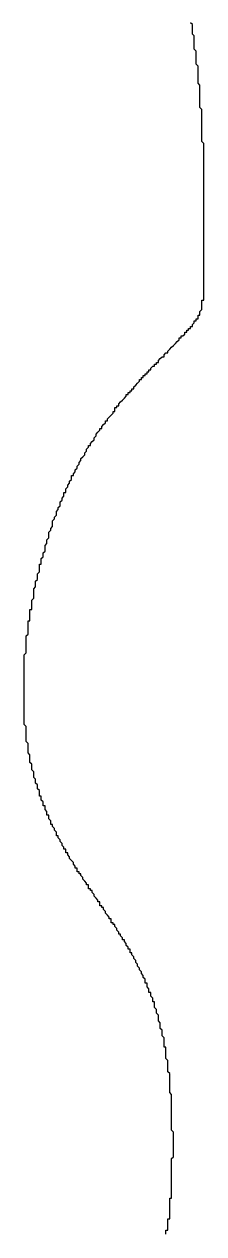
# Model space of a CAD drawing. Header units: millimetres. Extents: x 289 to 9778, y -894 to 6380.
# Drawn here: x 7124.17 to 7125.12, y -356.96 to -350.55 of the extents above; entities that cross this region are included whole.
import ezdxf

# ---------------------------------------------------------------- set-up
doc = ezdxf.new("R2010")
doc.units = ezdxf.units.MM

msp = doc.modelspace()

# ---------------------------------------------------------------- linework, layer by layer
msp.add_polyline3d([(7124.9201, -356.9625, 0), (7124.9201, -356.9525, 0), (7124.9201, -356.9525, 0), (7124.9201, -356.9425, 0), (7124.9301, -356.9425, 0), (7124.9301, -356.9425, 0), (7124.9301, -356.9325, 0), (7124.9301, -356.9325, 0), (7124.9301, -356.9325, 0), (7124.9301, -356.9225, 0), (7124.9301, -356.9225, 0), (7124.9301, -356.9125, 0), (7124.9301, -356.9125, 0), (7124.9301, -356.9125, 0), (7124.9301, -356.9025, 0), (7124.9301, -356.9025, 0), (7124.9301, -356.8925, 0), (7124.9301, -356.8925, 0), (7124.9301, -356.8825, 0), (7124.9301, -356.8825, 0), (7124.9401, -356.8825, 0), (7124.9401, -356.8725, 0), (7124.9401, -356.8725, 0), (7124.9401, -356.8625, 0), (7124.9401, -356.8625, 0), (7124.9401, -356.8525, 0), (7124.9401, -356.8525, 0), (7124.9401, -356.8425, 0), (7124.9401, -356.8425, 0), (7124.9401, -356.8325, 0), (7124.9401, -356.8325, 0), (7124.9401, -356.8225, 0), (7124.9401, -356.8225, 0), (7124.9401, -356.8125, 0), (7124.9401, -356.8125, 0), (7124.9401, -356.8025, 0), (7124.9401, -356.8025, 0), (7124.9401, -356.7925, 0), (7124.9401, -356.7925, 0), (7124.9401, -356.7825, 0), (7124.9401, -356.7725, 0), (7124.9501, -356.7725, 0), (7124.9501, -356.7625, 0), (7124.9501, -356.7625, 0), (7124.9501, -356.7525, 0), (7124.9501, -356.7525, 0), (7124.9501, -356.7425, 0), (7124.9501, -356.7325, 0), (7124.9501, -356.7325, 0), (7124.9501, -356.7225, 0), (7124.9501, -356.7225, 0), (7124.9501, -356.7125, 0), (7124.9501, -356.7025, 0), (7124.9501, -356.7025, 0), (7124.9501, -356.6925, 0), (7124.9501, -356.6825, 0), (7124.9501, -356.6825, 0), (7124.9501, -356.6725, 0), (7124.9501, -356.6725, 0), (7124.9501, -356.6625, 0), (7124.9501, -356.6525, 0), (7124.9501, -356.6525, 0), (7124.9501, -356.6425, 0), (7124.9501, -356.6325, 0), (7124.9501, -356.6325, 0), (7124.9501, -356.6225, 0), (7124.9501, -356.6125, 0), (7124.9501, -356.6125, 0), (7124.9501, -356.6025, 0), (7124.9501, -356.5925, 0), (7124.9501, -356.5825, 0), (7124.9501, -356.5825, 0), (7124.9501, -356.5725, 0), (7124.9501, -356.5625, 0), (7124.9501, -356.5625, 0), (7124.9601, -356.5525, 0), (7124.9601, -356.5425, 0), (7124.9601, -356.5425, 0), (7124.9601, -356.5325, 0), (7124.9601, -356.5225, 0), (7124.9601, -356.5125, 0), (7124.9601, -356.5125, 0), (7124.9601, -356.5025, 0), (7124.9601, -356.4925, 0), (7124.9601, -356.4825, 0), (7124.9601, -356.4825, 0), (7124.9601, -356.4725, 0), (7124.9601, -356.4625, 0), (7124.9601, -356.4625, 0), (7124.9601, -356.4525, 0), (7124.9601, -356.4425, 0), (7124.9601, -356.4325, 0), (7124.9601, -356.4325, 0), (7124.9601, -356.4225, 0), (7124.9501, -356.4125, 0), (7124.9501, -356.4025, 0), (7124.9501, -356.4025, 0), (7124.9501, -356.3925, 0), (7124.9501, -356.3825, 0), (7124.9501, -356.3725, 0), (7124.9501, -356.3625, 0), (7124.9501, -356.3625, 0), (7124.9501, -356.3525, 0), (7124.9501, -356.3425, 0), (7124.9501, -356.3325, 0), (7124.9501, -356.3325, 0), (7124.9501, -356.3225, 0), (7124.9501, -356.3125, 0), (7124.9501, -356.3025, 0), (7124.9501, -356.3025, 0), (7124.9501, -356.2925, 0), (7124.9501, -356.2825, 0), (7124.9501, -356.2725, 0), (7124.9501, -356.2625, 0), (7124.9501, -356.2625, 0), (7124.9501, -356.2525, 0), (7124.9501, -356.2425, 0), (7124.9501, -356.2325, 0), (7124.9501, -356.2325, 0), (7124.9501, -356.2225, 0), (7124.9401, -356.2125, 0), (7124.9401, -356.2025, 0), (7124.9401, -356.1925, 0), (7124.9401, -356.1925, 0), (7124.9401, -356.1825, 0), (7124.9401, -356.1725, 0), (7124.9401, -356.1625, 0), (7124.9401, -356.1625, 0), (7124.9401, -356.1525, 0), (7124.9401, -356.1425, 0), (7124.9401, -356.1325, 0), (7124.9401, -356.1325, 0), (7124.9401, -356.1225, 0), (7124.9401, -356.1125, 0), (7124.9301, -356.1025, 0), (7124.9301, -356.0925, 0), (7124.9301, -356.0925, 0), (7124.9301, -356.0825, 0), (7124.9301, -356.0725, 0), (7124.9301, -356.0625, 0), (7124.9301, -356.0625, 0), (7124.9301, -356.0525, 0), (7124.9301, -356.0425, 0), (7124.9201, -356.0325, 0), (7124.9201, -356.0325, 0), (7124.9201, -356.0225, 0), (7124.9201, -356.0125, 0), (7124.9201, -356.0025, 0), (7124.9201, -356.0025, 0), (7124.9201, -355.9925, 0), (7124.9201, -355.9825, 0), (7124.9201, -355.9725, 0), (7124.9101, -355.9725, 0), (7124.9101, -355.9625, 0), (7124.9101, -355.9525, 0), (7124.9101, -355.9425, 0), (7124.9101, -355.9425, 0), (7124.9101, -355.9325, 0), (7124.9101, -355.9225, 0), (7124.9001, -355.9125, 0), (7124.9001, -355.9125, 0), (7124.9001, -355.9025, 0), (7124.9001, -355.8925, 0), (7124.9001, -355.8825, 0), (7124.9001, -355.8825, 0), (7124.8901, -355.8725, 0), (7124.8901, -355.8625, 0), (7124.8901, -355.8625, 0), (7124.8901, -355.8525, 0), (7124.8901, -355.8425, 0), (7124.8901, -355.8425, 0), (7124.8801, -355.8325, 0), (7124.8801, -355.8225, 0), (7124.8801, -355.8125, 0), (7124.8801, -355.8125, 0), (7124.8801, -355.8025, 0), (7124.8701, -355.7925, 0), (7124.8701, -355.7925, 0), (7124.8701, -355.7825, 0), (7124.8701, -355.7725, 0), (7124.8701, -355.7725, 0), (7124.8601, -355.7625, 0), (7124.8601, -355.7525, 0), (7124.8601, -355.7525, 0), (7124.8601, -355.7425, 0), (7124.8601, -355.7325, 0), (7124.8501, -355.7325, 0), (7124.8501, -355.7225, 0), (7124.8501, -355.7125, 0), (7124.8501, -355.7125, 0), (7124.8401, -355.7025, 0), (7124.8401, -355.7025, 0), (7124.8401, -355.6925, 0), (7124.8401, -355.6825, 0), (7124.8301, -355.6825, 0), (7124.8301, -355.6725, 0), (7124.8301, -355.6625, 0), (7124.8301, -355.6625, 0), (7124.8201, -355.6525, 0), (7124.8201, -355.6525, 0), (7124.8201, -355.6425, 0), (7124.8201, -355.6325, 0), (7124.8101, -355.6325, 0), (7124.8101, -355.6225, 0), (7124.8101, -355.6125, 0), (7124.8101, -355.6125, 0), (7124.8001, -355.6025, 0), (7124.8001, -355.6025, 0), (7124.8001, -355.5925, 0), (7124.7901, -355.5825, 0), (7124.7901, -355.5825, 0), (7124.7901, -355.5725, 0), (7124.7901, -355.5725, 0), (7124.7801, -355.5625, 0), (7124.7801, -355.5525, 0), (7124.7801, -355.5525, 0), (7124.7701, -355.5425, 0), (7124.7701, -355.5425, 0), (7124.7701, -355.5325, 0), (7124.7601, -355.5225, 0), (7124.7601, -355.5225, 0), (7124.7601, -355.5125, 0), (7124.7601, -355.5125, 0), (7124.7501, -355.5025, 0), (7124.7501, -355.4925, 0), (7124.7501, -355.4925, 0), (7124.7401, -355.4825, 0), (7124.7401, -355.4825, 0), (7124.7401, -355.4725, 0), (7124.7301, -355.4725, 0), (7124.7301, -355.4625, 0), (7124.7301, -355.4525, 0), (7124.7201, -355.4525, 0), (7124.7201, -355.4425, 0), (7124.7201, -355.4425, 0), (7124.7101, -355.4325, 0), (7124.7101, -355.4325, 0), (7124.7101, -355.4225, 0), (7124.7001, -355.4125, 0), (7124.7001, -355.4125, 0), (7124.7001, -355.4025, 0), (7124.6901, -355.4025, 0), (7124.6901, -355.3925, 0), (7124.6901, -355.3925, 0), (7124.6801, -355.3825, 0), (7124.6801, -355.3725, 0), (7124.6701, -355.3725, 0), (7124.6701, -355.3625, 0), (7124.6701, -355.3625, 0), (7124.6601, -355.3525, 0), (7124.6601, -355.3525, 0), (7124.6601, -355.3425, 0), (7124.6501, -355.3325, 0), (7124.6501, -355.3325, 0), (7124.6501, -355.3225, 0), (7124.6401, -355.3225, 0), (7124.6401, -355.3125, 0), (7124.6301, -355.3125, 0), (7124.6301, -355.3025, 0), (7124.6301, -355.2925, 0), (7124.6201, -355.2925, 0), (7124.6201, -355.2825, 0), (7124.6201, -355.2825, 0), (7124.6101, -355.2725, 0), (7124.6101, -355.2725, 0), (7124.6001, -355.2625, 0), (7124.6001, -355.2625, 0), (7124.6001, -355.2525, 0), (7124.5901, -355.2425, 0), (7124.5901, -355.2425, 0), (7124.5901, -355.2325, 0), (7124.5801, -355.2325, 0), (7124.5801, -355.2225, 0), (7124.5701, -355.2225, 0), (7124.5701, -355.2125, 0), (7124.5701, -355.2025, 0), (7124.5601, -355.2025, 0), (7124.5601, -355.1925, 0), (7124.5601, -355.1925, 0), (7124.5501, -355.1825, 0), (7124.5501, -355.1825, 0), (7124.5401, -355.1725, 0), (7124.5401, -355.1725, 0), (7124.5401, -355.1625, 0), (7124.5301, -355.1525, 0), (7124.5301, -355.1525, 0), (7124.5301, -355.1425, 0), (7124.5201, -355.1425, 0), (7124.5201, -355.1325, 0), (7124.5101, -355.1325, 0), (7124.5101, -355.1225, 0), (7124.5101, -355.1125, 0), (7124.5001, -355.1125, 0), (7124.5001, -355.1025, 0), (7124.5001, -355.1025, 0), (7124.4901, -355.0925, 0), (7124.4901, -355.0925, 0), (7124.4801, -355.0825, 0), (7124.4801, -355.0825, 0), (7124.4801, -355.0725, 0), (7124.4701, -355.0625, 0), (7124.4701, -355.0625, 0), (7124.4701, -355.0525, 0), (7124.4601, -355.0525, 0), (7124.4601, -355.0425, 0), (7124.4501, -355.0425, 0), (7124.4501, -355.0325, 0), (7124.4501, -355.0225, 0), (7124.4401, -355.0225, 0), (7124.4401, -355.0125, 0), (7124.4401, -355.0125, 0), (7124.4301, -355.0025, 0), (7124.4301, -354.9925, 0), (7124.4301, -354.9925, 0), (7124.4201, -354.9825, 0), (7124.4201, -354.9825, 0), (7124.4101, -354.9725, 0), (7124.4101, -354.9725, 0), (7124.4101, -354.9625, 0), (7124.4001, -354.9525, 0), (7124.4001, -354.9525, 0), (7124.4001, -354.9425, 0), (7124.3901, -354.9425, 0), (7124.3901, -354.9325, 0), (7124.3901, -354.9225, 0), (7124.3801, -354.9225, 0), (7124.3801, -354.9125, 0), (7124.3801, -354.9125, 0), (7124.3701, -354.9025, 0), (7124.3701, -354.8925, 0), (7124.3701, -354.8925, 0), (7124.3601, -354.8825, 0), (7124.3601, -354.8825, 0), (7124.3601, -354.8725, 0), (7124.3501, -354.8625, 0), (7124.3501, -354.8625, 0), (7124.3501, -354.8525, 0), (7124.3401, -354.8525, 0), (7124.3401, -354.8425, 0), (7124.3401, -354.8325, 0), (7124.3401, -354.8325, 0), (7124.3301, -354.8225, 0), (7124.3301, -354.8225, 0), (7124.3301, -354.8125, 0), (7124.3201, -354.8025, 0), (7124.3201, -354.8025, 0), (7124.3201, -354.7925, 0), (7124.3101, -354.7925, 0), (7124.3101, -354.7825, 0), (7124.3101, -354.7725, 0), (7124.3101, -354.7725, 0), (7124.3001, -354.7625, 0), (7124.3001, -354.7625, 0), (7124.3001, -354.7525, 0), (7124.3001, -354.7425, 0), (7124.2901, -354.7425, 0), (7124.2901, -354.7325, 0), (7124.2901, -354.7225, 0), (7124.2901, -354.7225, 0), (7124.2801, -354.7125, 0), (7124.2801, -354.7125, 0), (7124.2801, -354.7025, 0), (7124.2801, -354.6925, 0), (7124.2701, -354.6925, 0), (7124.2701, -354.6825, 0), (7124.2701, -354.6725, 0), (7124.2701, -354.6725, 0), (7124.2601, -354.6625, 0), (7124.2601, -354.6625, 0), (7124.2601, -354.6525, 0), (7124.2601, -354.6425, 0), (7124.2501, -354.6425, 0), (7124.2501, -354.6325, 0), (7124.2501, -354.6225, 0), (7124.2501, -354.6225, 0), (7124.2501, -354.6125, 0), (7124.2401, -354.6025, 0), (7124.2401, -354.6025, 0), (7124.2401, -354.5925, 0), (7124.2401, -354.5825, 0), (7124.2401, -354.5825, 0), (7124.2301, -354.5725, 0), (7124.2301, -354.5725, 0), (7124.2301, -354.5625, 0), (7124.2301, -354.5525, 0), (7124.2301, -354.5525, 0), (7124.2201, -354.5425, 0), (7124.2201, -354.5325, 0), (7124.2201, -354.5325, 0), (7124.2201, -354.5225, 0), (7124.2201, -354.5125, 0), (7124.2201, -354.5125, 0), (7124.2101, -354.5025, 0), (7124.2101, -354.4925, 0), (7124.2101, -354.4925, 0), (7124.2101, -354.4825, 0), (7124.2101, -354.4725, 0), (7124.2101, -354.4725, 0), (7124.2001, -354.4625, 0), (7124.2001, -354.4525, 0), (7124.2001, -354.4525, 0), (7124.2001, -354.4425, 0), (7124.2001, -354.4325, 0), (7124.2001, -354.4325, 0), (7124.2001, -354.4225, 0), (7124.1901, -354.4125, 0), (7124.1901, -354.4025, 0), (7124.1901, -354.4025, 0), (7124.1901, -354.3925, 0), (7124.1901, -354.3825, 0), (7124.1901, -354.3825, 0), (7124.1901, -354.3725, 0), (7124.1901, -354.3625, 0), (7124.1901, -354.3625, 0), (7124.1801, -354.3525, 0), (7124.1801, -354.3425, 0), (7124.1801, -354.3425, 0), (7124.1801, -354.3325, 0), (7124.1801, -354.3225, 0), (7124.1801, -354.3125, 0), (7124.1801, -354.3125, 0), (7124.1801, -354.3025, 0), (7124.1801, -354.2925, 0), (7124.1801, -354.2925, 0), (7124.1801, -354.2825, 0), (7124.1801, -354.2725, 0), (7124.1701, -354.2625, 0), (7124.1701, -354.2625, 0), (7124.1701, -354.2525, 0), (7124.1701, -354.2425, 0), (7124.1701, -354.2425, 0), (7124.1701, -354.2325, 0), (7124.1701, -354.2225, 0), (7124.1701, -354.2125, 0), (7124.1701, -354.2125, 0), (7124.1701, -354.2025, 0), (7124.1701, -354.1925, 0), (7124.1701, -354.1825, 0), (7124.1701, -354.1825, 0), (7124.1701, -354.1725, 0), (7124.1701, -354.1625, 0), (7124.1701, -354.1525, 0), (7124.1701, -354.1525, 0), (7124.1701, -354.1425, 0), (7124.1701, -354.1325, 0), (7124.1701, -354.1225, 0), (7124.1701, -354.1225, 0), (7124.1701, -354.1125, 0), (7124.1701, -354.1025, 0), (7124.1701, -354.0925, 0), (7124.1701, -354.0925, 0), (7124.1701, -354.0825, 0), (7124.1701, -354.0725, 0), (7124.1701, -354.0625, 0), (7124.1701, -354.0625, 0), (7124.1701, -354.0525, 0), (7124.1701, -354.0425, 0), (7124.1701, -354.0325, 0), (7124.1701, -354.0325, 0), (7124.1701, -354.0225, 0), (7124.1701, -354.0125, 0), (7124.1701, -354.0025, 0), (7124.1701, -353.9925, 0), (7124.1701, -353.9925, 0), (7124.1701, -353.9825, 0), (7124.1701, -353.9725, 0), (7124.1701, -353.9625, 0), (7124.1701, -353.9525, 0), (7124.1701, -353.9525, 0), (7124.1701, -353.9425, 0), (7124.1701, -353.9325, 0), (7124.1701, -353.9225, 0), (7124.1701, -353.9125, 0), (7124.1701, -353.9125, 0), (7124.1701, -353.9025, 0), (7124.1701, -353.8925, 0), (7124.1801, -353.8825, 0), (7124.1801, -353.8725, 0), (7124.1801, -353.8625, 0), (7124.1801, -353.8625, 0), (7124.1801, -353.8525, 0), (7124.1801, -353.8425, 0), (7124.1801, -353.8325, 0), (7124.1801, -353.8225, 0), (7124.1801, -353.8225, 0), (7124.1801, -353.8125, 0), (7124.1801, -353.8025, 0), (7124.1801, -353.7925, 0), (7124.1901, -353.7825, 0), (7124.1901, -353.7725, 0), (7124.1901, -353.7625, 0), (7124.1901, -353.7625, 0), (7124.1901, -353.7525, 0), (7124.1901, -353.7425, 0), (7124.1901, -353.7325, 0), (7124.1901, -353.7225, 0), (7124.1901, -353.7125, 0), (7124.2001, -353.7125, 0), (7124.2001, -353.7025, 0), (7124.2001, -353.6925, 0), (7124.2001, -353.6825, 0), (7124.2001, -353.6725, 0), (7124.2001, -353.6625, 0), (7124.2001, -353.6525, 0), (7124.2101, -353.6525, 0), (7124.2101, -353.6425, 0), (7124.2101, -353.6325, 0), (7124.2101, -353.6225, 0), (7124.2101, -353.6125, 0), (7124.2101, -353.6025, 0), (7124.2101, -353.6025, 0), (7124.2201, -353.5925, 0), (7124.2201, -353.5825, 0), (7124.2201, -353.5725, 0), (7124.2201, -353.5625, 0), (7124.2201, -353.5525, 0), (7124.2201, -353.5425, 0), (7124.2301, -353.5325, 0), (7124.2301, -353.5325, 0), (7124.2301, -353.5225, 0), (7124.2301, -353.5125, 0), (7124.2301, -353.5025, 0), (7124.2401, -353.4925, 0), (7124.2401, -353.4825, 0), (7124.2401, -353.4725, 0), (7124.2401, -353.4725, 0), (7124.2401, -353.4625, 0), (7124.2501, -353.4525, 0), (7124.2501, -353.4425, 0), (7124.2501, -353.4325, 0), (7124.2501, -353.4225, 0), (7124.2501, -353.4125, 0), (7124.2601, -353.4125, 0), (7124.2601, -353.4025, 0), (7124.2601, -353.3925, 0), (7124.2601, -353.3825, 0), (7124.2701, -353.3725, 0), (7124.2701, -353.3625, 0), (7124.2701, -353.3525, 0), (7124.2701, -353.3525, 0), (7124.2801, -353.3425, 0), (7124.2801, -353.3325, 0), (7124.2801, -353.3225, 0), (7124.2801, -353.3125, 0), (7124.2901, -353.3025, 0), (7124.2901, -353.2925, 0), (7124.2901, -353.2925, 0), (7124.2901, -353.2825, 0), (7124.3001, -353.2725, 0), (7124.3001, -353.2625, 0), (7124.3001, -353.2525, 0), (7124.3001, -353.2425, 0), (7124.3101, -353.2325, 0), (7124.3101, -353.2325, 0), (7124.3101, -353.2225, 0), (7124.3201, -353.2125, 0), (7124.3201, -353.2025, 0), (7124.3201, -353.1925, 0), (7124.3201, -353.1825, 0), (7124.3301, -353.1725, 0), (7124.3301, -353.1725, 0), (7124.3301, -353.1625, 0), (7124.3401, -353.1525, 0), (7124.3401, -353.1425, 0), (7124.3401, -353.1325, 0), (7124.3501, -353.1225, 0), (7124.3501, -353.1225, 0), (7124.3501, -353.1125, 0), (7124.3601, -353.1025, 0), (7124.3601, -353.0925, 0), (7124.3601, -353.0825, 0), (7124.3701, -353.0725, 0), (7124.3701, -353.0725, 0), (7124.3701, -353.0625, 0), (7124.3801, -353.0525, 0), (7124.3801, -353.0425, 0), (7124.3801, -353.0325, 0), (7124.3901, -353.0325, 0), (7124.3901, -353.0225, 0), (7124.3901, -353.0125, 0), (7124.4001, -353.0025, 0), (7124.4001, -352.9925, 0), (7124.4101, -352.9825, 0), (7124.4101, -352.9825, 0), (7124.4101, -352.9725, 0), (7124.4201, -352.9625, 0), (7124.4201, -352.9525, 0), (7124.4201, -352.9425, 0), (7124.4301, -352.9425, 0), (7124.4301, -352.9325, 0), (7124.4401, -352.9225, 0), (7124.4401, -352.9125, 0), (7124.4401, -352.9125, 0), (7124.4501, -352.9025, 0), (7124.4501, -352.8925, 0), (7124.4601, -352.8825, 0), (7124.4601, -352.8725, 0), (7124.4601, -352.8725, 0), (7124.4701, -352.8625, 0), (7124.4701, -352.8525, 0), (7124.4801, -352.8425, 0), (7124.4801, -352.8425, 0), (7124.4901, -352.8325, 0), (7124.4901, -352.8225, 0), (7124.5001, -352.8125, 0), (7124.5001, -352.8125, 0), (7124.5001, -352.8025, 0), (7124.5101, -352.7925, 0), (7124.5101, -352.7825, 0), (7124.5201, -352.7825, 0), (7124.5201, -352.7725, 0), (7124.5301, -352.7625, 0), (7124.5301, -352.7625, 0), (7124.5401, -352.7525, 0), (7124.5401, -352.7425, 0), (7124.5501, -352.7325, 0), (7124.5501, -352.7325, 0), (7124.5501, -352.7225, 0), (7124.5601, -352.7125, 0), (7124.5601, -352.7125, 0), (7124.5701, -352.7025, 0), (7124.5701, -352.6925, 0), (7124.5801, -352.6925, 0), (7124.5801, -352.6825, 0), (7124.5901, -352.6725, 0), (7124.5901, -352.6725, 0), (7124.6001, -352.6625, 0), (7124.6001, -352.6525, 0), (7124.6101, -352.6525, 0), (7124.6101, -352.6425, 0), (7124.6201, -352.6325, 0), (7124.6201, -352.6325, 0), (7124.6301, -352.6225, 0), (7124.6301, -352.6225, 0), (7124.6401, -352.6125, 0), (7124.6401, -352.6025, 0), (7124.6501, -352.6025, 0), (7124.6501, -352.5925, 0), (7124.6501, -352.5825, 0), (7124.6601, -352.5825, 0), (7124.6601, -352.5725, 0), (7124.6701, -352.5725, 0), (7124.6701, -352.5625, 0), (7124.6801, -352.5525, 0), (7124.6801, -352.5525, 0), (7124.6901, -352.5425, 0), (7124.6901, -352.5425, 0), (7124.7001, -352.5325, 0), (7124.7001, -352.5325, 0), (7124.7101, -352.5225, 0), (7124.7101, -352.5125, 0), (7124.7201, -352.5125, 0), (7124.7201, -352.5025, 0), (7124.7301, -352.5025, 0), (7124.7301, -352.4925, 0), (7124.7401, -352.4925, 0), (7124.7401, -352.4825, 0), (7124.7501, -352.4825, 0), (7124.7501, -352.4725, 0), (7124.7601, -352.4625, 0), (7124.7601, -352.4625, 0), (7124.7701, -352.4525, 0), (7124.7701, -352.4525, 0), (7124.7801, -352.4425, 0), (7124.7801, -352.4425, 0), (7124.7801, -352.4325, 0), (7124.7901, -352.4325, 0), (7124.7901, -352.4225, 0), (7124.8001, -352.4225, 0), (7124.8001, -352.4125, 0), (7124.8101, -352.4125, 0), (7124.8101, -352.4025, 0), (7124.8201, -352.4025, 0), (7124.8201, -352.3925, 0), (7124.8301, -352.3925, 0), (7124.8301, -352.3825, 0), (7124.8401, -352.3825, 0), (7124.8401, -352.3725, 0), (7124.8401, -352.3725, 0), (7124.8501, -352.3625, 0), (7124.8501, -352.3625, 0), (7124.8601, -352.3625, 0), (7124.8601, -352.3525, 0), (7124.8701, -352.3525, 0), (7124.8701, -352.3425, 0), (7124.8801, -352.3425, 0), (7124.8801, -352.3325, 0), (7124.8801, -352.3325, 0), (7124.8901, -352.3225, 0), (7124.8901, -352.3225, 0), (7124.9001, -352.3125, 0), (7124.9001, -352.3125, 0), (7124.9101, -352.3125, 0), (7124.9101, -352.3025, 0), (7124.9101, -352.3025, 0), (7124.9201, -352.2925, 0), (7124.9201, -352.2925, 0), (7124.9301, -352.2925, 0), (7124.9301, -352.2825, 0), (7124.9301, -352.2825, 0), (7124.9401, -352.2725, 0), (7124.9401, -352.2725, 0), (7124.9401, -352.2725, 0), (7124.9501, -352.2625, 0), (7124.9501, -352.2625, 0), (7124.9601, -352.2525, 0), (7124.9601, -352.2525, 0), (7124.9601, -352.2525, 0), (7124.9701, -352.2425, 0), (7124.9701, -352.2425, 0), (7124.9701, -352.2425, 0), (7124.9801, -352.2325, 0), (7124.9801, -352.2325, 0), (7124.9801, -352.2325, 0), (7124.9901, -352.2225, 0), (7124.9901, -352.2225, 0), (7124.9901, -352.2125, 0), (7125.0001, -352.2125, 0), (7125.0001, -352.2125, 0), (7125.0001, -352.2025, 0), (7125.0101, -352.2025, 0), (7125.0101, -352.2025, 0), (7125.0101, -352.2025, 0), (7125.0201, -352.1925, 0), (7125.0201, -352.1925, 0), (7125.0201, -352.1925, 0), (7125.0201, -352.1825, 0), (7125.0301, -352.1825, 0), (7125.0301, -352.1825, 0), (7125.0301, -352.1725, 0), (7125.0301, -352.1725, 0), (7125.0401, -352.1725, 0), (7125.0401, -352.1725, 0), (7125.0401, -352.1625, 0), (7125.0401, -352.1625, 0), (7125.0501, -352.1625, 0), (7125.0501, -352.1625, 0), (7125.0501, -352.1525, 0), (7125.0501, -352.1525, 0), (7125.0501, -352.1525, 0), (7125.0601, -352.1525, 0), (7125.0601, -352.1425, 0), (7125.0601, -352.1425, 0), (7125.0601, -352.1425, 0), (7125.0601, -352.1425, 0), (7125.0701, -352.1325, 0), (7125.0701, -352.1325, 0), (7125.0701, -352.1325, 0), (7125.0701, -352.1325, 0), (7125.0701, -352.1325, 0), (7125.0701, -352.1225, 0), (7125.0701, -352.1225, 0), (7125.0801, -352.1225, 0), (7125.0801, -352.1225, 0), (7125.0801, -352.1225, 0), (7125.0801, -352.1125, 0), (7125.0801, -352.1125, 0), (7125.0801, -352.1125, 0), (7125.0801, -352.1125, 0), (7125.0801, -352.1125, 0), (7125.0901, -352.1125, 0), (7125.0901, -352.1025, 0), (7125.0901, -352.1025, 0), (7125.0901, -352.1025, 0), (7125.0901, -352.1025, 0), (7125.0901, -352.1025, 0), (7125.0901, -352.1025, 0), (7125.0901, -352.1025, 0), (7125.0901, -352.0925, 0), (7125.0901, -352.0925, 0), (7125.0901, -352.0925, 0), (7125.0901, -352.0925, 0), (7125.1001, -352.0925, 0), (7125.1001, -352.0925, 0), (7125.1001, -352.0925, 0), (7125.1001, -352.0825, 0), (7125.1001, -352.0825, 0), (7125.1001, -352.0825, 0), (7125.1001, -352.0825, 0), (7125.1001, -352.0825, 0), (7125.1001, -352.0825, 0), (7125.1001, -352.0825, 0), (7125.1001, -352.0725, 0), (7125.1001, -352.0725, 0), (7125.1001, -352.0725, 0), (7125.1001, -352.0725, 0), (7125.1001, -352.0725, 0), (7125.1001, -352.0725, 0), (7125.1001, -352.0725, 0), (7125.1101, -352.0625, 0), (7125.1101, -352.0625, 0), (7125.1101, -352.0625, 0), (7125.1101, -352.0625, 0), (7125.1101, -352.0625, 0), (7125.1101, -352.0625, 0), (7125.1101, -352.0525, 0), (7125.1101, -352.0525, 0), (7125.1101, -352.0525, 0), (7125.1101, -352.0525, 0), (7125.1101, -352.0525, 0), (7125.1101, -352.0525, 0), (7125.1101, -352.0425, 0), (7125.1101, -352.0425, 0), (7125.1101, -352.0425, 0), (7125.1101, -352.0425, 0), (7125.1101, -352.0325, 0), (7125.1101, -352.0325, 0), (7125.1101, -352.0325, 0), (7125.1101, -352.0325, 0), (7125.1101, -352.0325, 0), (7125.1101, -352.0225, 0), (7125.1101, -352.0225, 0), (7125.1101, -352.0225, 0), (7125.1101, -352.0125, 0), (7125.1201, -352.0125, 0), (7125.1201, -352.0125, 0), (7125.1201, -352.0125, 0), (7125.1201, -352.0025, 0), (7125.1201, -352.0025, 0), (7125.1201, -352.0025, 0), (7125.1201, -351.9925, 0), (7125.1201, -351.9925, 0), (7125.1201, -351.9925, 0), (7125.1201, -351.9825, 0), (7125.1201, -351.9825, 0), (7125.1201, -351.9825, 0), (7125.1201, -351.9725, 0), (7125.1201, -351.9725, 0), (7125.1201, -351.9725, 0), (7125.1201, -351.9625, 0), (7125.1201, -351.9625, 0), (7125.1201, -351.9525, 0), (7125.1201, -351.9525, 0), (7125.1201, -351.9525, 0), (7125.1201, -351.9425, 0), (7125.1201, -351.9425, 0), (7125.1201, -351.9325, 0), (7125.1201, -351.9325, 0), (7125.1201, -351.9225, 0), (7125.1201, -351.9225, 0), (7125.1201, -351.9125, 0), (7125.1201, -351.9125, 0), (7125.1201, -351.9125, 0), (7125.1201, -351.9025, 0), (7125.1201, -351.9025, 0), (7125.1201, -351.8925, 0), (7125.1201, -351.8925, 0), (7125.1201, -351.8825, 0), (7125.1201, -351.8725, 0), (7125.1201, -351.8725, 0), (7125.1201, -351.8625, 0), (7125.1201, -351.8625, 0), (7125.1201, -351.8525, 0), (7125.1201, -351.8525, 0), (7125.1201, -351.8425, 0), (7125.1201, -351.8425, 0), (7125.1201, -351.8325, 0), (7125.1201, -351.8225, 0), (7125.1201, -351.8225, 0), (7125.1201, -351.8125, 0), (7125.1201, -351.8025, 0), (7125.1201, -351.8025, 0), (7125.1201, -351.7925, 0), (7125.1201, -351.7825, 0), (7125.1201, -351.7825, 0), (7125.1201, -351.7725, 0), (7125.1201, -351.7625, 0), (7125.1201, -351.7625, 0), (7125.1201, -351.7525, 0), (7125.1201, -351.7425, 0), (7125.1201, -351.7425, 0), (7125.1201, -351.7325, 0), (7125.1201, -351.7225, 0), (7125.1201, -351.7225, 0), (7125.1201, -351.7125, 0), (7125.1201, -351.7025, 0), (7125.1201, -351.6925, 0), (7125.1201, -351.6925, 0), (7125.1201, -351.6825, 0), (7125.1201, -351.6725, 0), (7125.1201, -351.6625, 0), (7125.1201, -351.6525, 0), (7125.1201, -351.6525, 0), (7125.1201, -351.6425, 0), (7125.1201, -351.6325, 0), (7125.1201, -351.6225, 0), (7125.1201, -351.6125, 0), (7125.1201, -351.6125, 0), (7125.1201, -351.6025, 0), (7125.1201, -351.5925, 0), (7125.1201, -351.5825, 0), (7125.1201, -351.5725, 0), (7125.1201, -351.5625, 0), (7125.1201, -351.5525, 0), (7125.1201, -351.5525, 0), (7125.1201, -351.5425, 0), (7125.1201, -351.5325, 0), (7125.1201, -351.5225, 0), (7125.1201, -351.5125, 0), (7125.1201, -351.5025, 0), (7125.1201, -351.4925, 0), (7125.1201, -351.4825, 0), (7125.1201, -351.4725, 0), (7125.1201, -351.4625, 0), (7125.1201, -351.4625, 0), (7125.1201, -351.4525, 0), (7125.1201, -351.4425, 0), (7125.1201, -351.4325, 0), (7125.1201, -351.4225, 0), (7125.1201, -351.4125, 0), (7125.1201, -351.4025, 0), (7125.1201, -351.3925, 0), (7125.1201, -351.3825, 0), (7125.1201, -351.3725, 0), (7125.1201, -351.3625, 0), (7125.1201, -351.3525, 0), (7125.1201, -351.3425, 0), (7125.1201, -351.3325, 0), (7125.1201, -351.3225, 0), (7125.1201, -351.3125, 0), (7125.1201, -351.3025, 0), (7125.1201, -351.2925, 0), (7125.1201, -351.2825, 0), (7125.1201, -351.2725, 0), (7125.1201, -351.2625, 0), (7125.1201, -351.2525, 0), (7125.1201, -351.2425, 0), (7125.1201, -351.2325, 0), (7125.1201, -351.2225, 0), (7125.1201, -351.2125, 0), (7125.1201, -351.2025, 0), (7125.1201, -351.1925, 0), (7125.1201, -351.1825, 0), (7125.1101, -351.1725, 0), (7125.1101, -351.1625, 0), (7125.1101, -351.1525, 0), (7125.1101, -351.1425, 0), (7125.1101, -351.1325, 0), (7125.1101, -351.1225, 0), (7125.1101, -351.1125, 0), (7125.1101, -351.1025, 0), (7125.1101, -351.0925, 0), (7125.1101, -351.0825, 0), (7125.1101, -351.0725, 0), (7125.1101, -351.0625, 0), (7125.1101, -351.0525, 0), (7125.1101, -351.0425, 0), (7125.1101, -351.0325, 0), (7125.1101, -351.0225, 0), (7125.1101, -351.0125, 0), (7125.1101, -351.0025, 0), (7125.1001, -350.9925, 0), (7125.1001, -350.9825, 0), (7125.1001, -350.9725, 0), (7125.1001, -350.9625, 0), (7125.1001, -350.9525, 0), (7125.1001, -350.9425, 0), (7125.1001, -350.9325, 0), (7125.1001, -350.9225, 0), (7125.1001, -350.9125, 0), (7125.1001, -350.9025, 0), (7125.1001, -350.8925, 0), (7125.1001, -350.8825, 0), (7125.1001, -350.8725, 0), (7125.0901, -350.8625, 0), (7125.0901, -350.8525, 0), (7125.0901, -350.8425, 0), (7125.0901, -350.8325, 0), (7125.0901, -350.8225, 0), (7125.0901, -350.8125, 0), (7125.0901, -350.8025, 0), (7125.0901, -350.7925, 0), (7125.0901, -350.7825, 0), (7125.0901, -350.7725, 0), (7125.0801, -350.7625, 0), (7125.0801, -350.7525, 0), (7125.0801, -350.7425, 0), (7125.0801, -350.7325, 0), (7125.0801, -350.7225, 0), (7125.0801, -350.7125, 0), (7125.0801, -350.7025, 0), (7125.0801, -350.6925, 0), (7125.0701, -350.6825, 0), (7125.0701, -350.6725, 0), (7125.0701, -350.6625, 0), (7125.0701, -350.6525, 0), (7125.0701, -350.6425, 0), (7125.0701, -350.6325, 0), (7125.0701, -350.6225, 0), (7125.0701, -350.6125, 0), (7125.0601, -350.6025, 0), (7125.0601, -350.5925, 0), (7125.0601, -350.5825, 0), (7125.0601, -350.5725, 0), (7125.0601, -350.5625, 0), (7125.0601, -350.5525, 0), (7125.0601, -350.5525, 0), (7125.0501, -350.5425, 0)])

doc.saveas('drawing.dxf')
